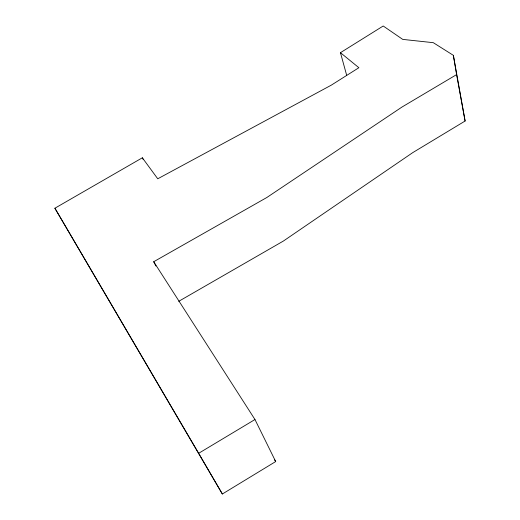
<?xml version="1.0" encoding="UTF-8"?>
<svg xmlns="http://www.w3.org/2000/svg" width="520" height="520" viewBox="0 0 520 520"><rect width="100%" height="100%" fill="white"/><g stroke="black" fill="none" stroke-linecap="round" stroke-linejoin="round"><path stroke-width="0.78" d="M346.678 75.316L340.45 52.676L383.214 26L402.727 39.39L433.297 42.679L453.369 55.341L465.107 121.017L412.724 152.64L283.394 241.04L178.718 301.327M340.45 52.676L358.885 67.711L331.305 85.144L157.749 178.789L142.35 157.794L54.893 208.221L222.358 494L275.697 461.559L254.969 419.523L153.712 261.722L266.832 197.503L401.999 107.035L456.599 74.614L453.369 55.341M222.358 494L198.672 453.291L254.969 419.523M274.391 459.505L275.697 461.559M54.893 208.221L198.672 453.291M153.712 261.722L155.935 266.026M142.35 157.794L143.046 159.256M456.599 74.614L465.107 121.017"/></g></svg>
